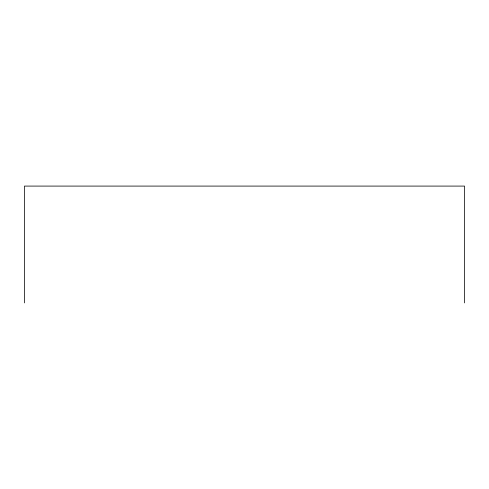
<?xml version="1.0" encoding="UTF-8"?>
<svg xmlns="http://www.w3.org/2000/svg" width="489" height="489" viewBox="0 0 489 489"><rect width="100%" height="100%" fill="white"/><g stroke="black" fill="none" stroke-linecap="round" stroke-linejoin="round"><path stroke-width="0.73" d="M464.55 302.911L464.55 186.089L24.45 186.089L24.45 302.911"/></g></svg>
